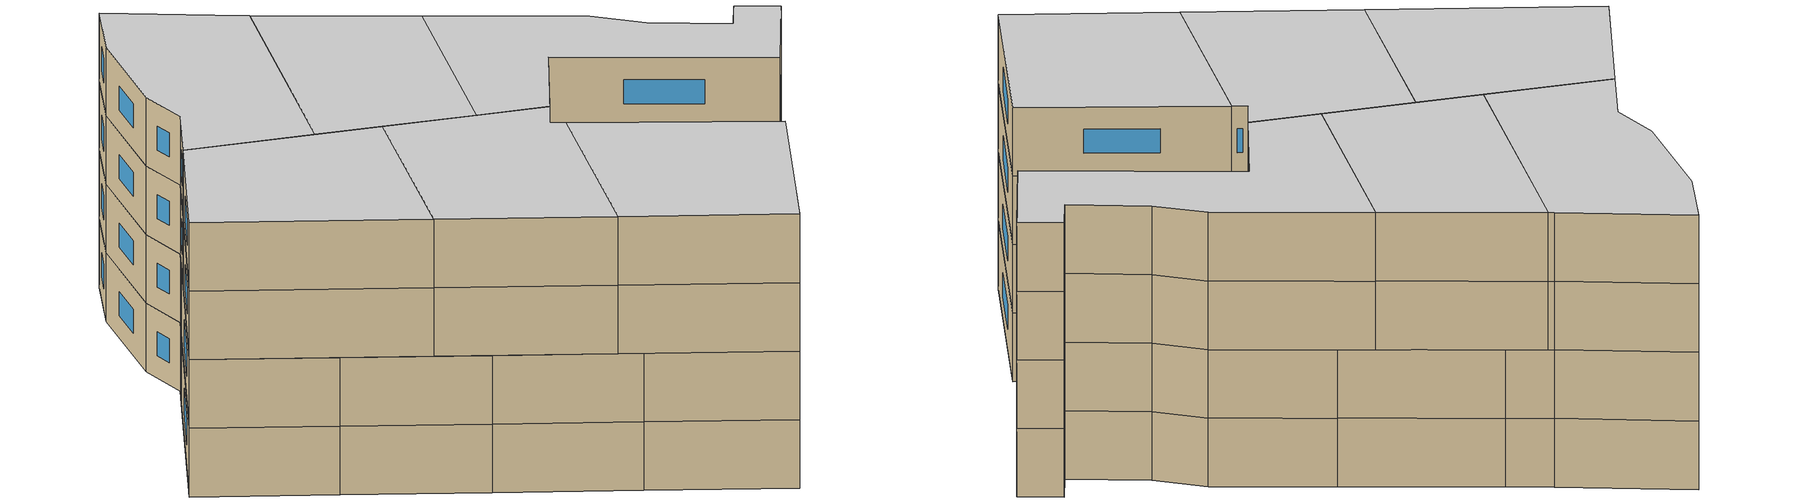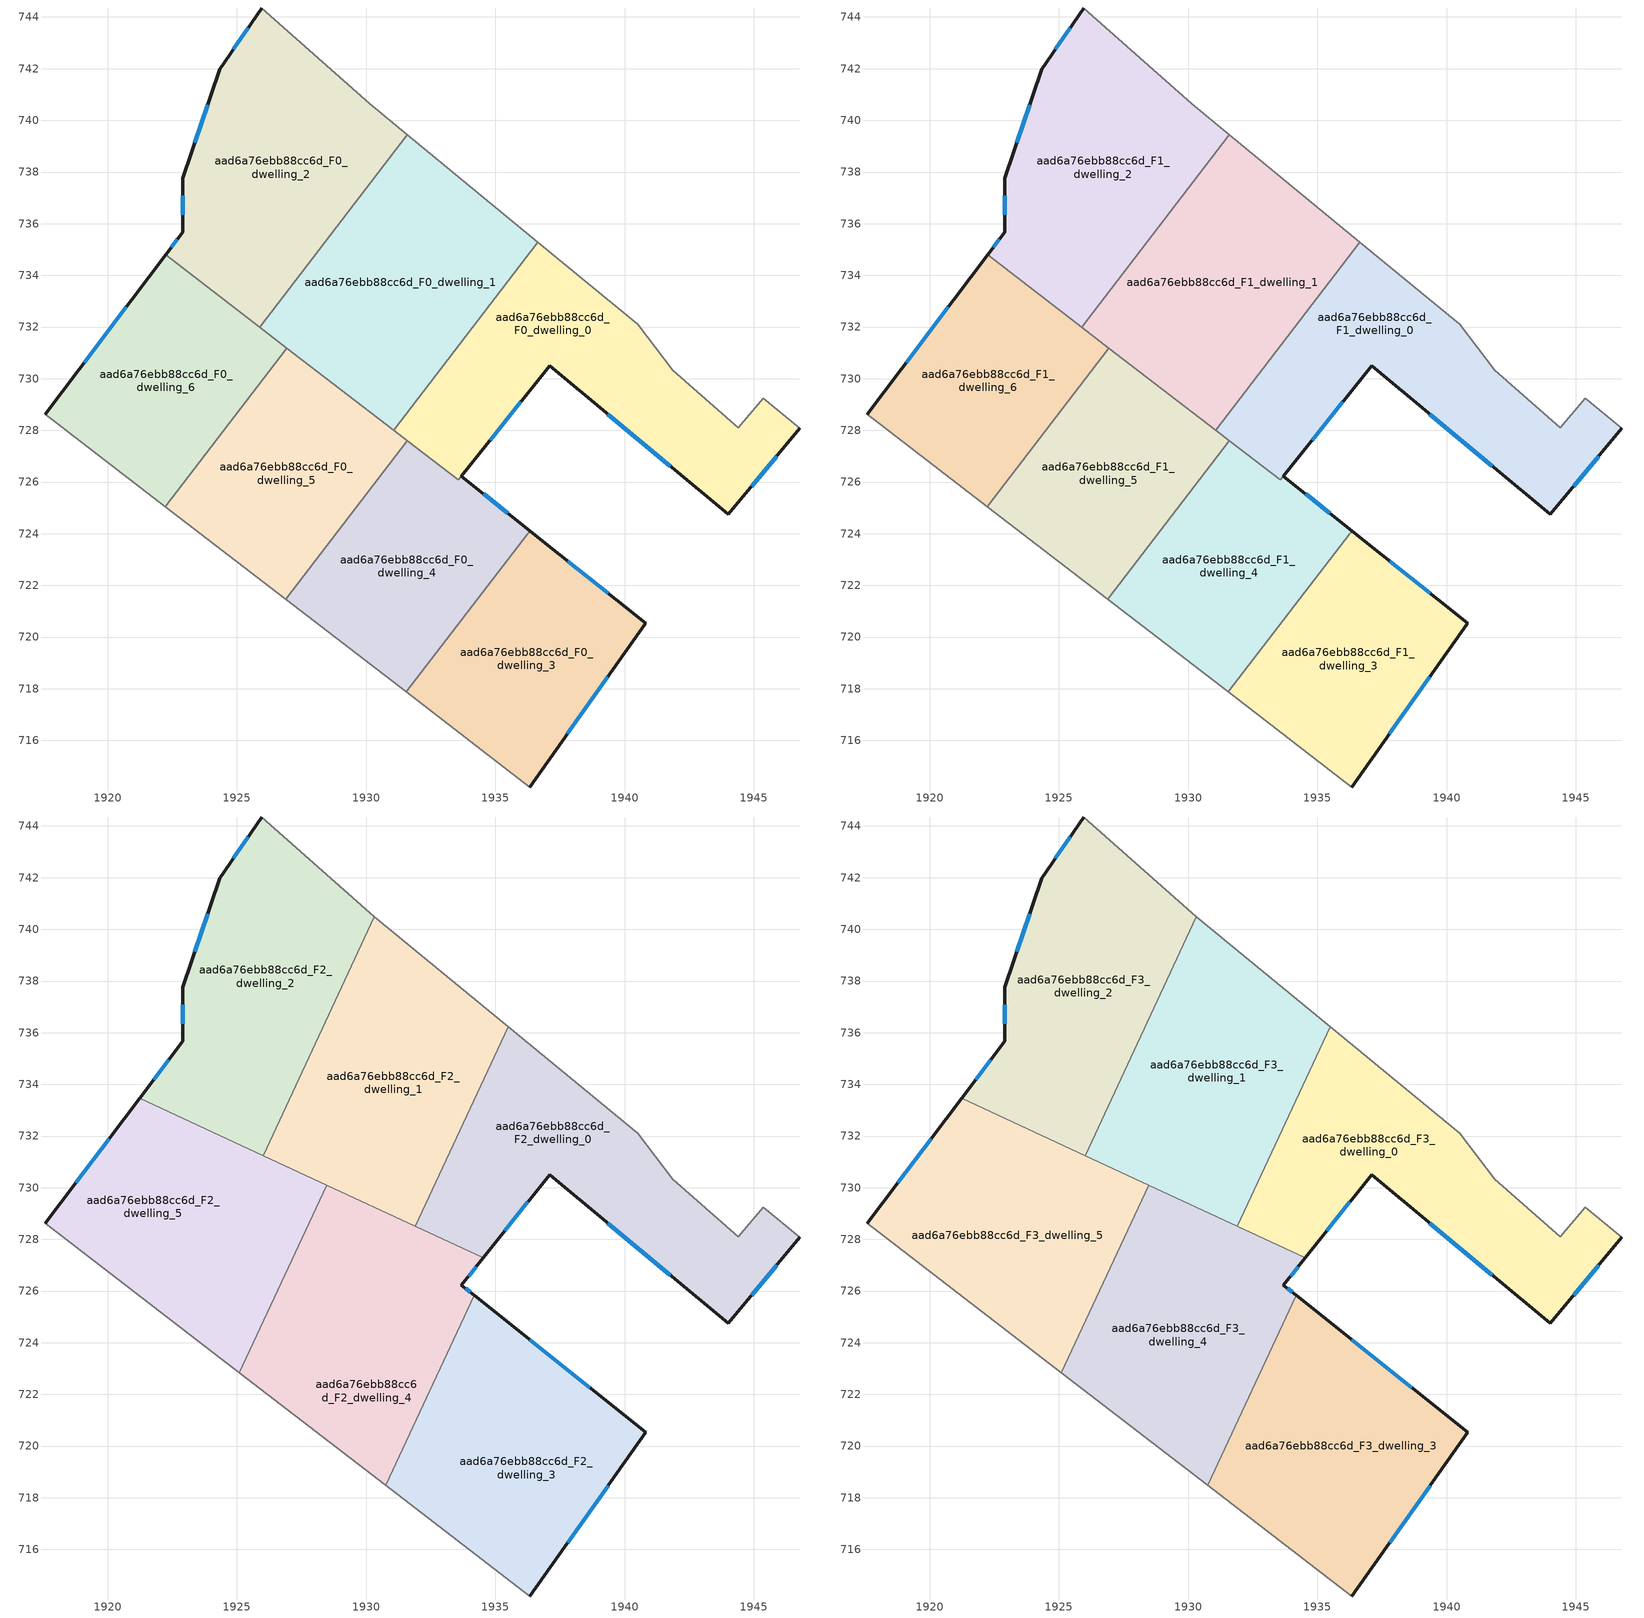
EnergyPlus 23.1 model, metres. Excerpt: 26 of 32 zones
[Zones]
aad6a76ebb88cc6d_F0_dwelling_0
 floor ground (EU_floor_Construction): 1945.36,729.25 1946.78,728.08 1944.02,724.75 1937.1,730.5 1933.69,726.23 1933.57,726.08 1931.06,728.01 1936.65,735.29 1940.51,732.11 1941.87,730.33 1944.41,728.1 z0
 wall outside (EU_wall_Construction): 1933.69,726.23 1937.1,730.5 1944.02,724.75 1946.78,728.08 z0:3
 wall to aad6a76ebb88cc6d_F0_dwelling_1 (EU_wall_Construction): 1936.65,735.29 1931.06,728.01 z0:3
 wall adiabatic (EU_wall_Construction): 1946.78,728.08 1945.36,729.25 1944.41,728.1 1941.87,730.33 1940.51,732.11 1936.65,735.29 z0:3
 wall to aad6a76ebb88cc6d_F0_dwelling_4 (EU_wall_Construction): 1931.6,727.6 1933.57,726.08 1933.69,726.23 z0:3
 wall to aad6a76ebb88cc6d_F0_dwelling_5 (EU_wall_Construction): 1931.06,728.01 1931.6,727.6 z0:3
 window (EU_Window_Construction): 1944.92,725.83 1945.88,727 / 1939.35,728.63 1941.77,726.62 / 1934.8,727.62 1935.99,729.11 z0.98:2.02
aad6a76ebb88cc6d_F0_dwelling_1
 floor ground (EU_floor_Construction): 1936.65,735.29 1931.06,728.01 1925.87,732 1931.6,739.45 z0
 wall to aad6a76ebb88cc6d_F0_dwelling_2 (EU_wall_Construction): 1931.6,739.45 1925.87,732 z0:3
 wall adiabatic (EU_wall_Construction): 1936.65,735.29 1931.6,739.45 z0:3
 wall to aad6a76ebb88cc6d_F0_dwelling_5 (EU_wall_Construction): 1926.93,731.19 1931.06,728.01 z0:3
 wall to aad6a76ebb88cc6d_F0_dwelling_6 (EU_wall_Construction): 1925.87,732 1926.93,731.19 z0:3
aad6a76ebb88cc6d_F0_dwelling_2
 floor ground (EU_floor_Construction): 1930.15,740.64 1931.6,739.45 1925.87,732 1922.24,734.79 1922.91,735.68 1922.91,737.76 1924.34,741.97 1925.96,744.35 z0
 wall outside (EU_wall_Construction): 1925.96,744.35 1924.34,741.97 1922.91,737.76 1922.91,735.68 1922.24,734.79 z0:3
 wall adiabatic (EU_wall_Construction): 1931.6,739.45 1930.15,740.64 1925.96,744.35 z0:3
 wall to aad6a76ebb88cc6d_F0_dwelling_6 (EU_wall_Construction): 1922.24,734.79 1925.87,732 z0:3
 window (EU_Window_Construction): 1923.87,740.6 1923.37,739.13 / 1925.43,743.57 1924.86,742.74 / 1922.69,735.39 1922.46,735.08 / 1922.91,737.08 1922.91,736.35 z0.98:2.02
aad6a76ebb88cc6d_F0_dwelling_3
 floor ground (EU_floor_Construction): 1940.82,720.53 1940.81,720.52 1936.34,714.2 1931.55,717.88 1936.26,724.01 1936.34,724.11 z0
 wall outside (EU_wall_Construction): 1936.34,714.2 1940.81,720.52 1940.82,720.53 1936.34,724.11 z0:3
 wall adiabatic (EU_wall_Construction): 1931.55,717.88 1936.34,714.2 z0:3
 wall to aad6a76ebb88cc6d_F0_dwelling_4 (EU_wall_Construction): 1936.34,724.11 1936.26,724.01 1931.55,717.88 z0:3
 window (EU_Window_Construction): 1939.36,721.69 1937.8,722.94 / 1937.79,716.25 1939.36,718.46 z0.98:2.02
aad6a76ebb88cc6d_F0_dwelling_4
 floor ground (EU_floor_Construction): 1933.69,726.23 1936.34,724.11 1936.27,724.01 1931.55,717.88 1926.88,721.46 1931.6,727.6 1933.57,726.08 z0
 wall outside (EU_wall_Construction): 1936.34,724.11 1933.69,726.23 z0:3
 wall adiabatic (EU_wall_Construction): 1926.88,721.46 1931.55,717.88 z0:3
 wall to aad6a76ebb88cc6d_F0_dwelling_5 (EU_wall_Construction): 1931.6,727.6 1926.88,721.46 z0:3
 window (EU_Window_Construction): 1935.48,724.8 1934.55,725.54 z0.98:2.02
aad6a76ebb88cc6d_F0_dwelling_5
 floor ground (EU_floor_Construction): 1931.6,727.6 1926.88,721.46 1922.22,725.05 1926.93,731.19 z0
 wall adiabatic (EU_wall_Construction): 1922.22,725.05 1926.88,721.46 z0:3
 wall to aad6a76ebb88cc6d_F0_dwelling_6 (EU_wall_Construction): 1926.93,731.19 1922.22,725.05 z0:3
aad6a76ebb88cc6d_F0_dwelling_6
 floor ground (EU_floor_Construction): 1926.93,731.19 1922.22,725.05 1917.58,728.62 1922.24,734.79 z0
 wall outside (EU_wall_Construction): 1922.24,734.79 1917.58,728.62 z0:3
 wall adiabatic (EU_wall_Construction): 1917.58,728.62 1922.22,725.05 z0:3
 window (EU_Window_Construction): 1920.72,732.78 1919.09,730.63 z0.98:2.02
aad6a76ebb88cc6d_F1_dwelling_0
 floor to aad6a76ebb88cc6d_F0_dwelling_0 (EU_floor_Construction): 1945.36,729.25 1946.78,728.08 1944.02,724.75 1937.1,730.5 1933.69,726.23 1933.57,726.08 1931.06,728.01 1936.65,735.29 1940.51,732.11 1941.87,730.33 1944.41,728.1 z3
 wall outside (EU_wall_Construction): 1933.69,726.23 1937.1,730.5 1944.02,724.75 1946.78,728.08 z3:6
 wall to aad6a76ebb88cc6d_F1_dwelling_1 (EU_wall_Construction): 1936.65,735.29 1931.06,728.01 z3:6
 wall adiabatic (EU_wall_Construction): 1946.78,728.08 1945.36,729.25 1944.41,728.1 1941.87,730.33 1940.51,732.11 1936.65,735.29 z3:6
 wall to aad6a76ebb88cc6d_F1_dwelling_4 (EU_wall_Construction): 1931.6,727.6 1933.57,726.08 1933.69,726.23 z3:6
 wall to aad6a76ebb88cc6d_F1_dwelling_5 (EU_wall_Construction): 1931.06,728.01 1931.6,727.6 z3:6
 window (EU_Window_Construction): 1944.92,725.83 1945.88,727 / 1939.35,728.63 1941.77,726.62 / 1934.8,727.62 1935.99,729.11 z3.98:5.02
aad6a76ebb88cc6d_F1_dwelling_1
 floor to aad6a76ebb88cc6d_F0_dwelling_1 (EU_floor_Construction): 1936.65,735.29 1931.06,728.01 1925.87,732 1931.6,739.45 z3
 wall to aad6a76ebb88cc6d_F1_dwelling_2 (EU_wall_Construction): 1931.6,739.45 1925.87,732 z3:6
 wall adiabatic (EU_wall_Construction): 1936.65,735.29 1931.6,739.45 z3:6
 wall to aad6a76ebb88cc6d_F1_dwelling_5 (EU_wall_Construction): 1926.93,731.19 1931.06,728.01 z3:6
 wall to aad6a76ebb88cc6d_F1_dwelling_6 (EU_wall_Construction): 1925.87,732 1926.93,731.19 z3:6
aad6a76ebb88cc6d_F1_dwelling_2
 floor to aad6a76ebb88cc6d_F0_dwelling_2 (EU_floor_Construction): 1930.15,740.64 1931.6,739.45 1925.87,732 1922.24,734.79 1922.91,735.68 1922.91,737.76 1924.34,741.97 1925.96,744.35 z3
 wall outside (EU_wall_Construction): 1925.96,744.35 1924.34,741.97 1922.91,737.76 1922.91,735.68 1922.24,734.79 z3:6
 wall adiabatic (EU_wall_Construction): 1931.6,739.45 1930.15,740.64 1925.96,744.35 z3:6
 wall to aad6a76ebb88cc6d_F1_dwelling_6 (EU_wall_Construction): 1922.24,734.79 1925.87,732 z3:6
 window (EU_Window_Construction): 1923.87,740.6 1923.37,739.13 / 1925.43,743.57 1924.86,742.74 / 1922.69,735.39 1922.46,735.08 / 1922.91,737.08 1922.91,736.35 z3.98:5.02
aad6a76ebb88cc6d_F1_dwelling_3
 floor to aad6a76ebb88cc6d_F0_dwelling_3 (EU_floor_Construction): 1940.82,720.53 1940.81,720.52 1936.34,714.2 1931.55,717.88 1936.34,724.11 z3
 wall outside (EU_wall_Construction): 1936.34,714.2 1940.81,720.52 1940.82,720.53 1936.34,724.11 z3:6
 wall adiabatic (EU_wall_Construction): 1931.55,717.88 1936.34,714.2 z3:6
 wall to aad6a76ebb88cc6d_F1_dwelling_4 (EU_wall_Construction): 1936.34,724.11 1936.26,724.01 1931.55,717.88 z3:6
 window (EU_Window_Construction): 1939.36,721.69 1937.8,722.94 / 1937.79,716.25 1939.36,718.46 z3.98:5.02
aad6a76ebb88cc6d_F1_dwelling_4
 floor to aad6a76ebb88cc6d_F0_dwelling_4 (EU_floor_Construction): 1933.69,726.23 1936.34,724.11 1936.27,724.01 1931.55,717.88 1926.88,721.46 1931.6,727.6 1933.57,726.08 z3
 wall outside (EU_wall_Construction): 1936.34,724.11 1933.69,726.23 z3:6
 wall adiabatic (EU_wall_Construction): 1926.88,721.46 1931.55,717.88 z3:6
 wall to aad6a76ebb88cc6d_F1_dwelling_5 (EU_wall_Construction): 1931.6,727.6 1926.88,721.46 z3:6
 window (EU_Window_Construction): 1935.48,724.8 1934.55,725.54 z3.98:5.02
aad6a76ebb88cc6d_F1_dwelling_5
 floor to aad6a76ebb88cc6d_F0_dwelling_5 (EU_floor_Construction): 1931.6,727.6 1926.88,721.46 1922.22,725.05 1926.93,731.19 z3
 wall adiabatic (EU_wall_Construction): 1922.22,725.05 1926.88,721.46 z3:6
 wall to aad6a76ebb88cc6d_F1_dwelling_6 (EU_wall_Construction): 1926.93,731.19 1922.22,725.05 z3:6
aad6a76ebb88cc6d_F1_dwelling_6
 floor to aad6a76ebb88cc6d_F0_dwelling_6 (EU_floor_Construction): 1926.93,731.19 1922.22,725.05 1917.58,728.62 1922.24,734.79 z3
 wall outside (EU_wall_Construction): 1922.24,734.79 1917.58,728.62 z3:6
 wall adiabatic (EU_wall_Construction): 1917.58,728.62 1922.22,725.05 z3:6
 window (EU_Window_Construction): 1920.72,732.78 1919.09,730.63 z3.98:5.02
aad6a76ebb88cc6d_F2_dwelling_0
 floor to aad6a76ebb88cc6d_F1_dwelling_0 (EU_floor_Construction): 1945.36,729.25 1946.78,728.08 1944.02,724.75 1937.1,730.5 1934.53,727.28 1931.9,728.51 1932.6,730.02 1936.65,735.29 1940.51,732.11 1941.87,730.33 1944.41,728.1 z6
 floor to aad6a76ebb88cc6d_F1_dwelling_1 (EU_floor_Construction): 1936.65,735.29 1932.6,730.02 1935.49,736.24 z6
 wall outside (EU_wall_Construction): 1934.53,727.28 1937.1,730.5 1944.02,724.75 1946.78,728.08 z6:9
 wall to aad6a76ebb88cc6d_F2_dwelling_1 (EU_wall_Construction): 1935.49,736.24 1931.9,728.51 z6:9
 wall adiabatic (EU_wall_Construction): 1946.78,728.08 1945.36,729.25 1944.41,728.1 1941.87,730.33 1940.51,732.11 1935.49,736.24 z6:9
 wall to aad6a76ebb88cc6d_F2_dwelling_4 (EU_wall_Construction): 1931.9,728.51 1934.53,727.28 z6:9
 window (EU_Window_Construction): 1944.92,725.83 1945.88,727 / 1939.35,728.63 1941.77,726.62 / 1935.37,728.33 1936.26,729.45 z6.98:8.02
aad6a76ebb88cc6d_F2_dwelling_1
 floor to aad6a76ebb88cc6d_F1_dwelling_1 (EU_floor_Construction): 1935.49,736.24 1932.6,730.02 1931.56,728.67 1928.14,730.26 1926.24,731.72 1927.13,733.64 1931.6,739.45 z6
 floor to aad6a76ebb88cc6d_F1_dwelling_2 (EU_floor_Construction): 1931.6,739.45 1927.13,733.64 1930.32,740.49 z6
 floor to aad6a76ebb88cc6d_F1_dwelling_0 (EU_floor_Construction): 1932.6,730.02 1931.9,728.51 1931.56,728.67 z6
 floor to aad6a76ebb88cc6d_F1_dwelling_5 (EU_floor_Construction): 1928.14,730.26 1926.72,730.92 1926.93,731.19 z6
 floor to aad6a76ebb88cc6d_F1_dwelling_6 (EU_floor_Construction): 1926.93,731.19 1926.72,730.92 1926.02,731.24 1926.24,731.72 z6
 wall to aad6a76ebb88cc6d_F2_dwelling_2 (EU_wall_Construction): 1930.32,740.5 1926.02,731.24 z6:9
 wall adiabatic (EU_wall_Construction): 1935.49,736.24 1930.32,740.5 z6:9
 wall to aad6a76ebb88cc6d_F2_dwelling_5 (EU_wall_Construction): 1926.02,731.24 1928.47,730.1 z6:9
 wall to aad6a76ebb88cc6d_F2_dwelling_4 (EU_wall_Construction): 1928.47,730.1 1931.9,728.51 z6:9
aad6a76ebb88cc6d_F2_dwelling_2
 floor to aad6a76ebb88cc6d_F1_dwelling_2 (EU_floor_Construction): 1930.15,740.64 1930.32,740.49 1927.13,733.64 1925.87,732 1922.24,734.79 1922.91,735.68 1922.91,737.76 1924.34,741.97 1925.96,744.35 z6
 floor to aad6a76ebb88cc6d_F1_dwelling_1 (EU_floor_Construction): 1927.13,733.64 1926.24,731.72 1925.87,732 z6
 floor to aad6a76ebb88cc6d_F1_dwelling_6 (EU_floor_Construction): 1926.24,731.72 1926.02,731.24 1921.24,733.47 1922.24,734.79 z6
 wall outside (EU_wall_Construction): 1925.96,744.35 1924.34,741.97 1922.91,737.76 1922.91,735.68 1921.24,733.47 z6:9
 wall adiabatic (EU_wall_Construction): 1930.32,740.5 1930.15,740.64 1925.96,744.35 z6:9
 wall to aad6a76ebb88cc6d_F2_dwelling_5 (EU_wall_Construction): 1921.24,733.47 1926.02,731.24 z6:9
 window (EU_Window_Construction): 1923.87,740.6 1923.37,739.13 / 1925.43,743.57 1924.86,742.74 / 1922.36,734.96 1921.78,734.19 / 1922.91,737.08 1922.91,736.35 z6.98:8.02
aad6a76ebb88cc6d_F2_dwelling_3
 floor outside (EU_floor_Construction): 1936.34,724.11 1931.55,717.88 1936.27,724.01 z6
 floor to aad6a76ebb88cc6d_F1_dwelling_3 (EU_floor_Construction): 1940.82,720.53 1936.34,714.2 1931.55,717.88 1936.34,724.11 z6
 floor to aad6a76ebb88cc6d_F1_dwelling_4 (EU_floor_Construction): 1936.34,724.11 1936.27,724.01 1931.55,717.88 1930.76,718.48 1934.18,725.83 z6
 wall outside (EU_wall_Construction): 1936.34,714.2 1940.82,720.53 1934.18,725.83 z6:9
 wall to aad6a76ebb88cc6d_F2_dwelling_4 (EU_wall_Construction): 1934.18,725.83 1930.76,718.48 z6:9
 wall adiabatic (EU_wall_Construction): 1930.76,718.48 1936.34,714.2 z6:9
 window (EU_Window_Construction): 1938.66,722.25 1936.34,724.11 / 1937.79,716.26 1939.36,718.47 z6.98:8.02
aad6a76ebb88cc6d_F2_dwelling_4
 floor to aad6a76ebb88cc6d_F1_dwelling_4 (EU_floor_Construction): 1933.69,726.23 1934.18,725.83 1930.76,718.48 1926.88,721.46 1931.6,727.6 1933.57,726.08 z6
 floor to aad6a76ebb88cc6d_F1_dwelling_0 (EU_floor_Construction): 1934.53,727.28 1933.69,726.23 1933.57,726.08 1931.06,728.01 1931.56,728.67 z6
 floor to aad6a76ebb88cc6d_F1_dwelling_1 (EU_floor_Construction): 1931.56,728.67 1931.06,728.01 1928.43,730.03 1928.47,730.1 z6
 floor to aad6a76ebb88cc6d_F1_dwelling_5 (EU_floor_Construction): 1931.6,727.6 1926.88,721.47 1925.09,722.84 1928.43,730.03 z6
 wall outside (EU_wall_Construction): 1934.18,725.83 1933.69,726.23 1934.53,727.28 z6:9
 wall to aad6a76ebb88cc6d_F2_dwelling_5 (EU_wall_Construction): 1928.47,730.11 1925.09,722.84 z6:9
 wall adiabatic (EU_wall_Construction): 1925.09,722.84 1930.76,718.48 z6:9
 window (EU_Window_Construction): 1933.96,726.57 1934.26,726.94 / 1934.02,725.96 1933.85,726.1 z6.98:8.02
aad6a76ebb88cc6d_F2_dwelling_5
 floor to aad6a76ebb88cc6d_F1_dwelling_5 (EU_floor_Construction): 1928.14,730.26 1928.43,730.03 1925.09,722.84 1922.22,725.05 1926.72,730.92 z6
 floor to aad6a76ebb88cc6d_F1_dwelling_6 (EU_floor_Construction): 1926.72,730.92 1922.22,725.05 1917.58,728.62 1921.24,733.47 z6
 floor to aad6a76ebb88cc6d_F1_dwelling_1 (EU_floor_Construction): 1928.47,730.1 1928.43,730.03 1928.14,730.26 z6
 wall outside (EU_wall_Construction): 1921.24,733.47 1917.58,728.62 z6:9
 wall adiabatic (EU_wall_Construction): 1917.58,728.62 1925.09,722.84 z6:9
 window (EU_Window_Construction): 1920.05,731.89 1918.77,730.2 z6.98:8.02
aad6a76ebb88cc6d_F3_dwelling_0
 floor to aad6a76ebb88cc6d_F2_dwelling_0 (EU_floor_Construction): 1945.36,729.25 1946.78,728.08 1944.02,724.75 1937.1,730.5 1934.53,727.28 1931.9,728.51 1935.49,736.24 1940.51,732.11 1941.87,730.33 1944.41,728.1 z9
 wall outside (EU_wall_Construction): 1934.53,727.28 1937.1,730.5 1944.02,724.75 1946.78,728.08 z9:12
 wall to aad6a76ebb88cc6d_F3_dwelling_1 (EU_wall_Construction): 1935.49,736.24 1931.9,728.51 z9:12
 wall adiabatic (EU_wall_Construction): 1946.78,728.08 1945.36,729.25 1944.41,728.1 1941.87,730.33 1940.51,732.11 1935.49,736.24 z9:12
 wall to aad6a76ebb88cc6d_F3_dwelling_4 (EU_wall_Construction): 1931.9,728.51 1934.53,727.28 z9:12
 window (EU_Window_Construction): 1944.92,725.83 1945.88,727 / 1939.35,728.63 1941.77,726.62 / 1935.37,728.33 1936.26,729.45 z9.98:11.02
 ceiling to aad6a76ebb88cc6d_F4_dwelling_0 (EU_floor_Construction): 1944.02,724.75 1946.78,728.08 1945.36,729.25 1944.41,728.1 1941.87,730.33 1940.51,732.11 1935.49,736.24 1931.9,728.51 1934.53,727.28 1937.1,730.5 z12
aad6a76ebb88cc6d_F3_dwelling_1
 floor to aad6a76ebb88cc6d_F2_dwelling_1 (EU_floor_Construction): 1935.49,736.24 1931.9,728.51 1926.02,731.24 1930.32,740.5 z9
 wall to aad6a76ebb88cc6d_F3_dwelling_2 (EU_wall_Construction): 1930.32,740.5 1926.02,731.24 z9:12
 wall adiabatic (EU_wall_Construction): 1935.49,736.24 1930.32,740.5 z9:12
 wall to aad6a76ebb88cc6d_F3_dwelling_5 (EU_wall_Construction): 1926.02,731.24 1928.47,730.1 z9:12
 wall to aad6a76ebb88cc6d_F3_dwelling_4 (EU_wall_Construction): 1928.47,730.1 1931.9,728.51 z9:12
 ceiling to aad6a76ebb88cc6d_F4_dwelling_1 (EU_floor_Construction): 1931.9,728.51 1935.49,736.24 1930.32,740.5 1926.02,731.24 z12
aad6a76ebb88cc6d_F3_dwelling_2
 floor to aad6a76ebb88cc6d_F2_dwelling_2 (EU_floor_Construction): 1930.15,740.64 1930.32,740.5 1926.02,731.24 1921.24,733.47 1922.91,735.68 1922.91,737.76 1924.34,741.97 1925.96,744.35 z9
 wall outside (EU_wall_Construction): 1925.96,744.35 1924.34,741.97 1922.91,737.76 1922.91,735.68 1921.24,733.47 z9:12
 wall adiabatic (EU_wall_Construction): 1930.32,740.5 1930.15,740.64 1925.96,744.35 z9:12
 wall to aad6a76ebb88cc6d_F3_dwelling_5 (EU_wall_Construction): 1921.24,733.47 1926.02,731.24 z9:12
 window (EU_Window_Construction): 1923.87,740.6 1923.37,739.13 / 1925.43,743.57 1924.86,742.74 / 1922.36,734.96 1921.78,734.19 / 1922.91,737.08 1922.91,736.35 z9.98:11.02
 ceiling to aad6a76ebb88cc6d_F4_dwelling_2 (EU_floor_Construction): 1926.02,731.24 1930.32,740.5 1930.15,740.64 1925.96,744.35 1924.34,741.97 1922.91,737.76 1922.91,735.68 1921.24,733.47 z12
aad6a76ebb88cc6d_F3_dwelling_3
 floor to aad6a76ebb88cc6d_F2_dwelling_3 (EU_floor_Construction): 1940.82,720.53 1936.34,714.2 1930.76,718.48 1934.18,725.83 z9
 wall outside (EU_wall_Construction): 1936.34,714.2 1940.82,720.53 1934.18,725.83 z9:12
 wall to aad6a76ebb88cc6d_F3_dwelling_4 (EU_wall_Construction): 1934.18,725.83 1930.76,718.48 z9:12
 wall adiabatic (EU_wall_Construction): 1930.76,718.48 1936.34,714.2 z9:12
 window (EU_Window_Construction): 1938.66,722.25 1936.34,724.11 / 1937.79,716.26 1939.36,718.47 z9.98:11.02
 ceiling to aad6a76ebb88cc6d_F4_dwelling_3 (EU_floor_Construction): 1936.34,714.2 1940.82,720.53 1934.18,725.83 1930.76,718.48 z12
aad6a76ebb88cc6d_F3_dwelling_4
 floor to aad6a76ebb88cc6d_F2_dwelling_4 (EU_floor_Construction): 1934.53,727.28 1933.69,726.23 1934.18,725.83 1930.76,718.48 1925.09,722.84 1928.47,730.11 z9
 wall outside (EU_wall_Construction): 1934.18,725.83 1933.69,726.23 1934.53,727.28 z9:12
 wall to aad6a76ebb88cc6d_F3_dwelling_5 (EU_wall_Construction): 1928.47,730.11 1925.09,722.84 z9:12
 wall adiabatic (EU_wall_Construction): 1925.09,722.84 1930.76,718.48 z9:12
 window (EU_Window_Construction): 1933.96,726.57 1934.26,726.94 / 1934.02,725.96 1933.85,726.1 z9.98:11.02
 ceiling to aad6a76ebb88cc6d_F4_dwelling_4 (EU_floor_Construction): 1930.76,718.48 1934.18,725.83 1933.69,726.23 1934.53,727.28 1928.47,730.11 1925.09,722.84 z12
aad6a76ebb88cc6d_F3_dwelling_5
 floor to aad6a76ebb88cc6d_F2_dwelling_5 (EU_floor_Construction): 1928.47,730.11 1925.09,722.84 1917.58,728.62 1921.24,733.47 z9
 wall outside (EU_wall_Construction): 1921.24,733.47 1917.58,728.62 z9:12
 wall adiabatic (EU_wall_Construction): 1917.58,728.62 1925.09,722.84 z9:12
 window (EU_Window_Construction): 1920.05,731.89 1918.77,730.2 z9.98:11.02
 ceiling to aad6a76ebb88cc6d_F4_dwelling_5 (EU_floor_Construction): 1925.09,722.84 1928.47,730.11 1921.24,733.47 1917.58,728.62 z12
[Building]
EU S2 Campaign: North Axis=0; Terrain=City; Solar Distribution=FullExterior
[Site:Location]
Bologna: Latitude=44.5; Longitude=11.25; Time Zone=1; Elevation=37
[SizingPeriod:WeatherFileDays]
AnnualSizingPeriod: Begin Month=1; Begin Day of Month=1; End Month=12; End Day of Month=31; Day of Week for Start Day=Monday; Use Weather File Daylight Saving Period=No; Use Weather File Rain and Snow Indicators=No
[MATERIAL]
EU_InternalMass_Material: Roughness=MediumRough; Thickness=0.1; Conductivity=1; Density=1800; Specific Heat=900; Thermal Absorptance=0.9; Solar Absorptance=0.7; Visible Absorptance=0.7
[MATERIAL:NOMASS] Roughness=MediumRough; Thermal Absorptance=0.9; Solar Absorptance=0.7; Visible Absorptance=0.7
Name | Thermal Resistance
EU_wall_NoMass | 0.905828
EU_floor_NoMass | 0.67114
[WINDOWMATERIAL:SIMPLEGLAZINGSYSTEM]
EU_Window_SimpleGlazing: UFactor=4.52486; Solar Heat Gain Coefficient=0.85; Visible Transmittance=0.85
[CONSTRUCTION]
EU_wall_Construction: EU_wall_NoMass
EU_floor_Construction: EU_floor_NoMass
EU_Window_Construction: EU_Window_SimpleGlazing
EU_InternalMass_Construction: EU_InternalMass_Material
[ZONE] Type=1; Multiplier=1; Ceiling Height=autocalculate; Floor Area=autocalculate; Part of Total Floor Area=Yes
Name | Volume
aad6a76ebb88cc6d_F0_dwelling_0; aad6a76ebb88cc6d_F1_dwelling_0 | 179.44
aad6a76ebb88cc6d_F2_dwelling_0; aad6a76ebb88cc6d_F3_dwelling_0 | 182.143
aad6a76ebb88cc6d_F0_dwelling_1; aad6a76ebb88cc6d_F1_dwelling_1 | 182.135
aad6a76ebb88cc6d_F2_dwelling_1; aad6a76ebb88cc6d_F3_dwelling_1 | 182.164
aad6a76ebb88cc6d_F0_dwelling_2; aad6a76ebb88cc6d_F1_dwelling_2 | 182.147
aad6a76ebb88cc6d_F2_dwelling_2; aad6a76ebb88cc6d_F3_dwelling_2 | 182.155
aad6a76ebb88cc6d_F0_dwelling_3 | 137.749
aad6a76ebb88cc6d_F1_dwelling_3 | 137.706
aad6a76ebb88cc6d_F2_dwelling_3; aad6a76ebb88cc6d_F3_dwelling_3 | 182.131
aad6a76ebb88cc6d_F0_dwelling_4; aad6a76ebb88cc6d_F1_dwelling_4 | 138.184
aad6a76ebb88cc6d_F2_dwelling_4; aad6a76ebb88cc6d_F3_dwelling_4 | 182.153
aad6a76ebb88cc6d_F0_dwelling_5; aad6a76ebb88cc6d_F1_dwelling_5 | 136.602
aad6a76ebb88cc6d_F2_dwelling_5; aad6a76ebb88cc6d_F3_dwelling_5 | 182.132
aad6a76ebb88cc6d_F0_dwelling_6; aad6a76ebb88cc6d_F1_dwelling_6 | 136.619
[INTERNALMASS] Construction=EU_InternalMass_Construction
Name | Zone or ZoneList | Surface Area
aad6a76ebb88cc6d_F0_dwelling_0_EU_InternalMass | aad6a76ebb88cc6d_F0_dwelling_0 | 59.8132
aad6a76ebb88cc6d_F0_dwelling_1_EU_InternalMass | aad6a76ebb88cc6d_F0_dwelling_1 | 60.7114
aad6a76ebb88cc6d_F0_dwelling_2_EU_InternalMass | aad6a76ebb88cc6d_F0_dwelling_2 | 60.716
aad6a76ebb88cc6d_F0_dwelling_3_EU_InternalMass | aad6a76ebb88cc6d_F0_dwelling_3 | 45.9171
aad6a76ebb88cc6d_F0_dwelling_4_EU_InternalMass | aad6a76ebb88cc6d_F0_dwelling_4 | 46.0613
aad6a76ebb88cc6d_F0_dwelling_5_EU_InternalMass | aad6a76ebb88cc6d_F0_dwelling_5 | 45.5339
aad6a76ebb88cc6d_F0_dwelling_6_EU_InternalMass | aad6a76ebb88cc6d_F0_dwelling_6 | 45.54
aad6a76ebb88cc6d_F1_dwelling_0_EU_InternalMass | aad6a76ebb88cc6d_F1_dwelling_0 | 59.8132
aad6a76ebb88cc6d_F1_dwelling_1_EU_InternalMass | aad6a76ebb88cc6d_F1_dwelling_1 | 60.7114
aad6a76ebb88cc6d_F1_dwelling_2_EU_InternalMass | aad6a76ebb88cc6d_F1_dwelling_2 | 60.716
aad6a76ebb88cc6d_F1_dwelling_3_EU_InternalMass | aad6a76ebb88cc6d_F1_dwelling_3 | 45.9171
aad6a76ebb88cc6d_F1_dwelling_4_EU_InternalMass | aad6a76ebb88cc6d_F1_dwelling_4 | 46.0613
aad6a76ebb88cc6d_F1_dwelling_5_EU_InternalMass | aad6a76ebb88cc6d_F1_dwelling_5 | 45.5339
aad6a76ebb88cc6d_F1_dwelling_6_EU_InternalMass | aad6a76ebb88cc6d_F1_dwelling_6 | 45.54
aad6a76ebb88cc6d_F2_dwelling_0_EU_InternalMass | aad6a76ebb88cc6d_F2_dwelling_0 | 60.7139
aad6a76ebb88cc6d_F2_dwelling_1_EU_InternalMass | aad6a76ebb88cc6d_F2_dwelling_1 | 60.7214
aad6a76ebb88cc6d_F2_dwelling_2_EU_InternalMass | aad6a76ebb88cc6d_F2_dwelling_2 | 60.7185
aad6a76ebb88cc6d_F2_dwelling_3_EU_InternalMass | aad6a76ebb88cc6d_F2_dwelling_3 | 60.7103
aad6a76ebb88cc6d_F2_dwelling_4_EU_InternalMass | aad6a76ebb88cc6d_F2_dwelling_4 | 60.7177
aad6a76ebb88cc6d_F2_dwelling_5_EU_InternalMass | aad6a76ebb88cc6d_F2_dwelling_5 | 60.7109
aad6a76ebb88cc6d_F3_dwelling_0_EU_InternalMass | aad6a76ebb88cc6d_F3_dwelling_0 | 60.7139
aad6a76ebb88cc6d_F3_dwelling_1_EU_InternalMass | aad6a76ebb88cc6d_F3_dwelling_1 | 60.7214
aad6a76ebb88cc6d_F3_dwelling_2_EU_InternalMass | aad6a76ebb88cc6d_F3_dwelling_2 | 60.7185
aad6a76ebb88cc6d_F3_dwelling_3_EU_InternalMass | aad6a76ebb88cc6d_F3_dwelling_3 | 60.7103
aad6a76ebb88cc6d_F3_dwelling_4_EU_InternalMass | aad6a76ebb88cc6d_F3_dwelling_4 | 60.7177
aad6a76ebb88cc6d_F3_dwelling_5_EU_InternalMass | aad6a76ebb88cc6d_F3_dwelling_5 | 60.7109
[OTHEREQUIPMENT] Fuel Type=Electricity; Design Level Calculation Method=Watts/Area; Power per Zone Floor Area=1; Fraction Latent=0; Fraction Radiant=0; Fraction Lost=0; Carbon Dioxide Generation Rate=0; EndUse Subcategory=EU_Step8_InternalGains
Name | Zone or ZoneList or Space or SpaceList | Schedule
EU_Step8_InternalGain_aad6a76ebb88cc6d_F0_dwelling_0_f000 | aad6a76ebb88cc6d_F0_dwelling_0 | EU_Step8_GainSchedule_aad6a76ebb88cc6d_F0_dwelling_0_f000
EU_Step8_InternalGain_aad6a76ebb88cc6d_F0_dwelling_1_f000 | aad6a76ebb88cc6d_F0_dwelling_1 | EU_Step8_GainSchedule_aad6a76ebb88cc6d_F0_dwelling_1_f000
EU_Step8_InternalGain_aad6a76ebb88cc6d_F0_dwelling_2_f000 | aad6a76ebb88cc6d_F0_dwelling_2 | EU_Step8_GainSchedule_aad6a76ebb88cc6d_F0_dwelling_2_f000
EU_Step8_InternalGain_aad6a76ebb88cc6d_F0_dwelling_3_f000 | aad6a76ebb88cc6d_F0_dwelling_3 | EU_Step8_GainSchedule_aad6a76ebb88cc6d_F0_dwelling_3_f000
EU_Step8_InternalGain_aad6a76ebb88cc6d_F0_dwelling_4_f000 | aad6a76ebb88cc6d_F0_dwelling_4 | EU_Step8_GainSchedule_aad6a76ebb88cc6d_F0_dwelling_4_f000
EU_Step8_InternalGain_aad6a76ebb88cc6d_F0_dwelling_5_f000 | aad6a76ebb88cc6d_F0_dwelling_5 | EU_Step8_GainSchedule_aad6a76ebb88cc6d_F0_dwelling_5_f000
EU_Step8_InternalGain_aad6a76ebb88cc6d_F0_dwelling_6_f000 | aad6a76ebb88cc6d_F0_dwelling_6 | EU_Step8_GainSchedule_aad6a76ebb88cc6d_F0_dwelling_6_f000
EU_Step8_InternalGain_aad6a76ebb88cc6d_F1_dwelling_0_f000 | aad6a76ebb88cc6d_F1_dwelling_0 | EU_Step8_GainSchedule_aad6a76ebb88cc6d_F1_dwelling_0_f000
EU_Step8_InternalGain_aad6a76ebb88cc6d_F1_dwelling_1_f000 | aad6a76ebb88cc6d_F1_dwelling_1 | EU_Step8_GainSchedule_aad6a76ebb88cc6d_F1_dwelling_1_f000
EU_Step8_InternalGain_aad6a76ebb88cc6d_F1_dwelling_2_f000 | aad6a76ebb88cc6d_F1_dwelling_2 | EU_Step8_GainSchedule_aad6a76ebb88cc6d_F1_dwelling_2_f000
EU_Step8_InternalGain_aad6a76ebb88cc6d_F1_dwelling_3_f000 | aad6a76ebb88cc6d_F1_dwelling_3 | EU_Step8_GainSchedule_aad6a76ebb88cc6d_F1_dwelling_3_f000
EU_Step8_InternalGain_aad6a76ebb88cc6d_F1_dwelling_4_f000 | aad6a76ebb88cc6d_F1_dwelling_4 | EU_Step8_GainSchedule_aad6a76ebb88cc6d_F1_dwelling_4_f000
EU_Step8_InternalGain_aad6a76ebb88cc6d_F1_dwelling_5_f000 | aad6a76ebb88cc6d_F1_dwelling_5 | EU_Step8_GainSchedule_aad6a76ebb88cc6d_F1_dwelling_5_f000
EU_Step8_InternalGain_aad6a76ebb88cc6d_F1_dwelling_6_f000 | aad6a76ebb88cc6d_F1_dwelling_6 | EU_Step8_GainSchedule_aad6a76ebb88cc6d_F1_dwelling_6_f000
EU_Step8_InternalGain_aad6a76ebb88cc6d_F2_dwelling_0_f000 | aad6a76ebb88cc6d_F2_dwelling_0 | EU_Step8_GainSchedule_aad6a76ebb88cc6d_F2_dwelling_0_f000
EU_Step8_InternalGain_aad6a76ebb88cc6d_F2_dwelling_1_f000 | aad6a76ebb88cc6d_F2_dwelling_1 | EU_Step8_GainSchedule_aad6a76ebb88cc6d_F2_dwelling_1_f000
EU_Step8_InternalGain_aad6a76ebb88cc6d_F2_dwelling_2_f000 | aad6a76ebb88cc6d_F2_dwelling_2 | EU_Step8_GainSchedule_aad6a76ebb88cc6d_F2_dwelling_2_f000
EU_Step8_InternalGain_aad6a76ebb88cc6d_F2_dwelling_3_f000 | aad6a76ebb88cc6d_F2_dwelling_3 | EU_Step8_GainSchedule_aad6a76ebb88cc6d_F2_dwelling_3_f000
EU_Step8_InternalGain_aad6a76ebb88cc6d_F2_dwelling_4_f000 | aad6a76ebb88cc6d_F2_dwelling_4 | EU_Step8_GainSchedule_aad6a76ebb88cc6d_F2_dwelling_4_f000
EU_Step8_InternalGain_aad6a76ebb88cc6d_F2_dwelling_5_f000 | aad6a76ebb88cc6d_F2_dwelling_5 | EU_Step8_GainSchedule_aad6a76ebb88cc6d_F2_dwelling_5_f000
EU_Step8_InternalGain_aad6a76ebb88cc6d_F3_dwelling_0_f000 | aad6a76ebb88cc6d_F3_dwelling_0 | EU_Step8_GainSchedule_aad6a76ebb88cc6d_F3_dwelling_0_f000
EU_Step8_InternalGain_aad6a76ebb88cc6d_F3_dwelling_1_f000 | aad6a76ebb88cc6d_F3_dwelling_1 | EU_Step8_GainSchedule_aad6a76ebb88cc6d_F3_dwelling_1_f000
EU_Step8_InternalGain_aad6a76ebb88cc6d_F3_dwelling_2_f000 | aad6a76ebb88cc6d_F3_dwelling_2 | EU_Step8_GainSchedule_aad6a76ebb88cc6d_F3_dwelling_2_f000
EU_Step8_InternalGain_aad6a76ebb88cc6d_F3_dwelling_3_f000 | aad6a76ebb88cc6d_F3_dwelling_3 | EU_Step8_GainSchedule_aad6a76ebb88cc6d_F3_dwelling_3_f000
EU_Step8_InternalGain_aad6a76ebb88cc6d_F3_dwelling_4_f000 | aad6a76ebb88cc6d_F3_dwelling_4 | EU_Step8_GainSchedule_aad6a76ebb88cc6d_F3_dwelling_4_f000
EU_Step8_InternalGain_aad6a76ebb88cc6d_F3_dwelling_5_f000 | aad6a76ebb88cc6d_F3_dwelling_5 | EU_Step8_GainSchedule_aad6a76ebb88cc6d_F3_dwelling_5_f000
[ZONEVENTILATION:DESIGNFLOWRATE] Schedule=EU_AlwaysOn; Design Flow Rate Calculation Method=AirChanges/Hour; Air Changes per Hour=0.73129; Ventilation Type=Natural; Fan Pressure Rise=0; Fan Total Efficiency=1; Constant Term Coefficient=1; Temperature Term Coefficient=0; Velocity Term Coefficient=0; Velocity Squared Term Coefficient=0; Minimum Indoor Temperature=-100; Maximum Indoor Temperature=100; Delta Temperature=-100; Minimum Outdoor Temperature=-100; Maximum Outdoor Temperature=100; Maximum Wind Speed=40
Name | Zone or ZoneList or Space or SpaceList
EU_ConstantAir_aad6a76ebb88cc6d_F0_dwelling_0 | aad6a76ebb88cc6d_F0_dwelling_0
EU_ConstantAir_aad6a76ebb88cc6d_F0_dwelling_1 | aad6a76ebb88cc6d_F0_dwelling_1
EU_ConstantAir_aad6a76ebb88cc6d_F0_dwelling_2 | aad6a76ebb88cc6d_F0_dwelling_2
EU_ConstantAir_aad6a76ebb88cc6d_F0_dwelling_3 | aad6a76ebb88cc6d_F0_dwelling_3
EU_ConstantAir_aad6a76ebb88cc6d_F0_dwelling_4 | aad6a76ebb88cc6d_F0_dwelling_4
EU_ConstantAir_aad6a76ebb88cc6d_F0_dwelling_5 | aad6a76ebb88cc6d_F0_dwelling_5
EU_ConstantAir_aad6a76ebb88cc6d_F0_dwelling_6 | aad6a76ebb88cc6d_F0_dwelling_6
EU_ConstantAir_aad6a76ebb88cc6d_F1_dwelling_0 | aad6a76ebb88cc6d_F1_dwelling_0
EU_ConstantAir_aad6a76ebb88cc6d_F1_dwelling_1 | aad6a76ebb88cc6d_F1_dwelling_1
EU_ConstantAir_aad6a76ebb88cc6d_F1_dwelling_2 | aad6a76ebb88cc6d_F1_dwelling_2
EU_ConstantAir_aad6a76ebb88cc6d_F1_dwelling_3 | aad6a76ebb88cc6d_F1_dwelling_3
EU_ConstantAir_aad6a76ebb88cc6d_F1_dwelling_4 | aad6a76ebb88cc6d_F1_dwelling_4
EU_ConstantAir_aad6a76ebb88cc6d_F1_dwelling_5 | aad6a76ebb88cc6d_F1_dwelling_5
EU_ConstantAir_aad6a76ebb88cc6d_F1_dwelling_6 | aad6a76ebb88cc6d_F1_dwelling_6
EU_ConstantAir_aad6a76ebb88cc6d_F2_dwelling_0 | aad6a76ebb88cc6d_F2_dwelling_0
EU_ConstantAir_aad6a76ebb88cc6d_F2_dwelling_1 | aad6a76ebb88cc6d_F2_dwelling_1
EU_ConstantAir_aad6a76ebb88cc6d_F2_dwelling_2 | aad6a76ebb88cc6d_F2_dwelling_2
EU_ConstantAir_aad6a76ebb88cc6d_F2_dwelling_3 | aad6a76ebb88cc6d_F2_dwelling_3
EU_ConstantAir_aad6a76ebb88cc6d_F2_dwelling_4 | aad6a76ebb88cc6d_F2_dwelling_4
EU_ConstantAir_aad6a76ebb88cc6d_F2_dwelling_5 | aad6a76ebb88cc6d_F2_dwelling_5
EU_ConstantAir_aad6a76ebb88cc6d_F3_dwelling_0 | aad6a76ebb88cc6d_F3_dwelling_0
EU_ConstantAir_aad6a76ebb88cc6d_F3_dwelling_1 | aad6a76ebb88cc6d_F3_dwelling_1
EU_ConstantAir_aad6a76ebb88cc6d_F3_dwelling_2 | aad6a76ebb88cc6d_F3_dwelling_2
EU_ConstantAir_aad6a76ebb88cc6d_F3_dwelling_3 | aad6a76ebb88cc6d_F3_dwelling_3
EU_ConstantAir_aad6a76ebb88cc6d_F3_dwelling_4 | aad6a76ebb88cc6d_F3_dwelling_4
EU_ConstantAir_aad6a76ebb88cc6d_F3_dwelling_5 | aad6a76ebb88cc6d_F3_dwelling_5
[HVACTEMPLATE:THERMOSTAT] Constant Heating Setpoint=20; Constant Cooling Setpoint=50
EU_HeatOnly_aad6a76ebb88cc6d_F0_dwelling_0; EU_HeatOnly_aad6a76ebb88cc6d_F0_dwelling_1; EU_HeatOnly_aad6a76ebb88cc6d_F0_dwelling_2; EU_HeatOnly_aad6a76ebb88cc6d_F0_dwelling_3; EU_HeatOnly_aad6a76ebb88cc6d_F0_dwelling_4; EU_HeatOnly_aad6a76ebb88cc6d_F0_dwelling_5; EU_HeatOnly_aad6a76ebb88cc6d_F0_dwelling_6; EU_HeatOnly_aad6a76ebb88cc6d_F1_dwelling_0; EU_HeatOnly_aad6a76ebb88cc6d_F1_dwelling_1; EU_HeatOnly_aad6a76ebb88cc6d_F1_dwelling_2; EU_HeatOnly_aad6a76ebb88cc6d_F1_dwelling_3; EU_HeatOnly_aad6a76ebb88cc6d_F1_dwelling_4; EU_HeatOnly_aad6a76ebb88cc6d_F1_dwelling_5; EU_HeatOnly_aad6a76ebb88cc6d_F1_dwelling_6; EU_HeatOnly_aad6a76ebb88cc6d_F2_dwelling_0; EU_HeatOnly_aad6a76ebb88cc6d_F2_dwelling_1; EU_HeatOnly_aad6a76ebb88cc6d_F2_dwelling_2; EU_HeatOnly_aad6a76ebb88cc6d_F2_dwelling_3; EU_HeatOnly_aad6a76ebb88cc6d_F2_dwelling_4; EU_HeatOnly_aad6a76ebb88cc6d_F2_dwelling_5; EU_HeatOnly_aad6a76ebb88cc6d_F3_dwelling_0; EU_HeatOnly_aad6a76ebb88cc6d_F3_dwelling_1; EU_HeatOnly_aad6a76ebb88cc6d_F3_dwelling_2; EU_HeatOnly_aad6a76ebb88cc6d_F3_dwelling_3; EU_HeatOnly_aad6a76ebb88cc6d_F3_dwelling_4; EU_HeatOnly_aad6a76ebb88cc6d_F3_dwelling_5; EU_HeatOnly_aad6a76ebb88cc6d_F4_dwelling_0; EU_HeatOnly_aad6a76ebb88cc6d_F4_dwelling_1; EU_HeatOnly_aad6a76ebb88cc6d_F4_dwelling_2; EU_HeatOnly_aad6a76ebb88cc6d_F4_dwelling_3; EU_HeatOnly_aad6a76ebb88cc6d_F4_dwelling_4; EU_HeatOnly_aad6a76ebb88cc6d_F4_dwelling_5
[HVACTEMPLATE:ZONE:IDEALLOADSAIRSYSTEM] System Availability Schedule=EU_AlwaysOn; Maximum Heating Supply Air Temperature=50; Minimum Cooling Supply Air Temperature=13; Maximum Heating Supply Air Humidity Ratio=0.0156; Minimum Cooling Supply Air Humidity Ratio=0.0077; Heating Limit=NoLimit; Cooling Limit=NoLimit; Heating Availability Schedule=EU_AlwaysOn; Cooling Availability Schedule=EU_CoolingOff; Dehumidification Control Type=ConstantSensibleHeatRatio; Cooling Sensible Heat Ratio=0.7; Dehumidification Setpoint=60; Humidification Control Type=None; Humidification Setpoint=30; Outdoor Air Method=None; Outdoor Air Flow Rate per Person=0.00944; Outdoor Air Flow Rate per Zone Floor Area=0; Outdoor Air Flow Rate per Zone=0; Demand Controlled Ventilation Type=None; Outdoor Air Economizer Type=NoEconomizer; Heat Recovery Type=None; Sensible Heat Recovery Effectiveness=0.7; Latent Heat Recovery Effectiveness=0.65
Name | Template Thermostat
aad6a76ebb88cc6d_F0_dwelling_0 | EU_HeatOnly_aad6a76ebb88cc6d_F0_dwelling_0
aad6a76ebb88cc6d_F0_dwelling_1 | EU_HeatOnly_aad6a76ebb88cc6d_F0_dwelling_1
aad6a76ebb88cc6d_F0_dwelling_2 | EU_HeatOnly_aad6a76ebb88cc6d_F0_dwelling_2
aad6a76ebb88cc6d_F0_dwelling_3 | EU_HeatOnly_aad6a76ebb88cc6d_F0_dwelling_3
aad6a76ebb88cc6d_F0_dwelling_4 | EU_HeatOnly_aad6a76ebb88cc6d_F0_dwelling_4
aad6a76ebb88cc6d_F0_dwelling_5 | EU_HeatOnly_aad6a76ebb88cc6d_F0_dwelling_5
aad6a76ebb88cc6d_F0_dwelling_6 | EU_HeatOnly_aad6a76ebb88cc6d_F0_dwelling_6
aad6a76ebb88cc6d_F1_dwelling_0 | EU_HeatOnly_aad6a76ebb88cc6d_F1_dwelling_0
aad6a76ebb88cc6d_F1_dwelling_1 | EU_HeatOnly_aad6a76ebb88cc6d_F1_dwelling_1
aad6a76ebb88cc6d_F1_dwelling_2 | EU_HeatOnly_aad6a76ebb88cc6d_F1_dwelling_2
aad6a76ebb88cc6d_F1_dwelling_3 | EU_HeatOnly_aad6a76ebb88cc6d_F1_dwelling_3
aad6a76ebb88cc6d_F1_dwelling_4 | EU_HeatOnly_aad6a76ebb88cc6d_F1_dwelling_4
aad6a76ebb88cc6d_F1_dwelling_5 | EU_HeatOnly_aad6a76ebb88cc6d_F1_dwelling_5
aad6a76ebb88cc6d_F1_dwelling_6 | EU_HeatOnly_aad6a76ebb88cc6d_F1_dwelling_6
aad6a76ebb88cc6d_F2_dwelling_0 | EU_HeatOnly_aad6a76ebb88cc6d_F2_dwelling_0
aad6a76ebb88cc6d_F2_dwelling_1 | EU_HeatOnly_aad6a76ebb88cc6d_F2_dwelling_1
aad6a76ebb88cc6d_F2_dwelling_2 | EU_HeatOnly_aad6a76ebb88cc6d_F2_dwelling_2
aad6a76ebb88cc6d_F2_dwelling_3 | EU_HeatOnly_aad6a76ebb88cc6d_F2_dwelling_3
aad6a76ebb88cc6d_F2_dwelling_4 | EU_HeatOnly_aad6a76ebb88cc6d_F2_dwelling_4
aad6a76ebb88cc6d_F2_dwelling_5 | EU_HeatOnly_aad6a76ebb88cc6d_F2_dwelling_5
aad6a76ebb88cc6d_F3_dwelling_0 | EU_HeatOnly_aad6a76ebb88cc6d_F3_dwelling_0
aad6a76ebb88cc6d_F3_dwelling_1 | EU_HeatOnly_aad6a76ebb88cc6d_F3_dwelling_1
aad6a76ebb88cc6d_F3_dwelling_2 | EU_HeatOnly_aad6a76ebb88cc6d_F3_dwelling_2
aad6a76ebb88cc6d_F3_dwelling_3 | EU_HeatOnly_aad6a76ebb88cc6d_F3_dwelling_3
aad6a76ebb88cc6d_F3_dwelling_4 | EU_HeatOnly_aad6a76ebb88cc6d_F3_dwelling_4
aad6a76ebb88cc6d_F3_dwelling_5 | EU_HeatOnly_aad6a76ebb88cc6d_F3_dwelling_5
[SIZING:ZONE] Zone Cooling Design Supply Air Temperature Input Method=SupplyAirTemperature; Zone Cooling Design Supply Air Temperature=13; Zone Heating Design Supply Air Temperature Input Method=SupplyAirTemperature; Zone Heating Design Supply Air Temperature=50; Zone Cooling Design Supply Air Humidity Ratio=0.008; Zone Heating Design Supply Air Humidity Ratio=0.008; Cooling Design Air Flow Method=DesignDay; Cooling Design Air Flow Rate=0; Cooling Minimum Air Flow per Zone Floor Area=0.000762; Cooling Minimum Air Flow=0; Cooling Minimum Air Flow Fraction=0.2; Heating Design Air Flow Method=DesignDay; Heating Design Air Flow Rate=0; Heating Maximum Air Flow per Zone Floor Area=0.002032; Heating Maximum Air Flow=0.141576; Heating Maximum Air Flow Fraction=0.3; Account for Dedicated Outdoor Air System=No; Dedicated Outdoor Air System Control Strategy=NeutralSupplyAir; Dedicated Outdoor Air Low Setpoint Temperature for Design=autosize; Dedicated Outdoor Air High Setpoint Temperature for Design=autosize; Zone Load Sizing Method=Sensible Load Only No Latent Load; Zone Latent Cooling Design Supply Air Humidity Ratio Input Method=HumidityRatioDifference; Zone Cooling Design Supply Air Humidity Ratio Difference=0.005; Zone Latent Heating Design Supply Air Humidity Ratio Input Method=HumidityRatioDifference; Zone Humidification Design Supply Air Humidity Ratio Difference=0.005
aad6a76ebb88cc6d_F0_dwelling_0; aad6a76ebb88cc6d_F0_dwelling_1; aad6a76ebb88cc6d_F0_dwelling_2; aad6a76ebb88cc6d_F0_dwelling_3; aad6a76ebb88cc6d_F0_dwelling_4; aad6a76ebb88cc6d_F0_dwelling_5; aad6a76ebb88cc6d_F0_dwelling_6; aad6a76ebb88cc6d_F1_dwelling_0; aad6a76ebb88cc6d_F1_dwelling_1; aad6a76ebb88cc6d_F1_dwelling_2; aad6a76ebb88cc6d_F1_dwelling_3; aad6a76ebb88cc6d_F1_dwelling_4; aad6a76ebb88cc6d_F1_dwelling_5; aad6a76ebb88cc6d_F1_dwelling_6; aad6a76ebb88cc6d_F2_dwelling_0; aad6a76ebb88cc6d_F2_dwelling_1; aad6a76ebb88cc6d_F2_dwelling_2; aad6a76ebb88cc6d_F2_dwelling_3; aad6a76ebb88cc6d_F2_dwelling_4; aad6a76ebb88cc6d_F2_dwelling_5; aad6a76ebb88cc6d_F3_dwelling_0; aad6a76ebb88cc6d_F3_dwelling_1; aad6a76ebb88cc6d_F3_dwelling_2; aad6a76ebb88cc6d_F3_dwelling_3; aad6a76ebb88cc6d_F3_dwelling_4; aad6a76ebb88cc6d_F3_dwelling_5
[SCHEDULE:CONSTANT]
Name | Hourly Value
EU_AlwaysOn | 1
EU_CoolingOff | 0
[SCHEDULE:FILE] Column Number=1; Rows to Skip at Top=0; Number of Hours of Data=8760; Column Separator=Comma; Interpolate to Timestep=No; Minutes per Item=60; Adjust Schedule for Daylight Savings=Yes
Name | File
EU_Step8_GainSchedule_aad6a76ebb88cc6d_F0_dwelling_0_f000 | ../../schedules/aad6a76ebb88cc6d/aad6a76ebb88cc6d_F0_dwelling_0_f000_gain.csv
EU_Step8_GainSchedule_aad6a76ebb88cc6d_F0_dwelling_1_f000 | ../../schedules/aad6a76ebb88cc6d/aad6a76ebb88cc6d_F0_dwelling_1_f000_gain.csv
EU_Step8_GainSchedule_aad6a76ebb88cc6d_F0_dwelling_2_f000 | ../../schedules/aad6a76ebb88cc6d/aad6a76ebb88cc6d_F0_dwelling_2_f000_gain.csv
EU_Step8_GainSchedule_aad6a76ebb88cc6d_F0_dwelling_3_f000 | ../../schedules/aad6a76ebb88cc6d/aad6a76ebb88cc6d_F0_dwelling_3_f000_gain.csv
EU_Step8_GainSchedule_aad6a76ebb88cc6d_F0_dwelling_4_f000 | ../../schedules/aad6a76ebb88cc6d/aad6a76ebb88cc6d_F0_dwelling_4_f000_gain.csv
EU_Step8_GainSchedule_aad6a76ebb88cc6d_F0_dwelling_5_f000 | ../../schedules/aad6a76ebb88cc6d/aad6a76ebb88cc6d_F0_dwelling_5_f000_gain.csv
EU_Step8_GainSchedule_aad6a76ebb88cc6d_F0_dwelling_6_f000 | ../../schedules/aad6a76ebb88cc6d/aad6a76ebb88cc6d_F0_dwelling_6_f000_gain.csv
EU_Step8_GainSchedule_aad6a76ebb88cc6d_F1_dwelling_0_f000 | ../../schedules/aad6a76ebb88cc6d/aad6a76ebb88cc6d_F1_dwelling_0_f000_gain.csv
EU_Step8_GainSchedule_aad6a76ebb88cc6d_F1_dwelling_1_f000 | ../../schedules/aad6a76ebb88cc6d/aad6a76ebb88cc6d_F1_dwelling_1_f000_gain.csv
EU_Step8_GainSchedule_aad6a76ebb88cc6d_F1_dwelling_2_f000 | ../../schedules/aad6a76ebb88cc6d/aad6a76ebb88cc6d_F1_dwelling_2_f000_gain.csv
EU_Step8_GainSchedule_aad6a76ebb88cc6d_F1_dwelling_3_f000 | ../../schedules/aad6a76ebb88cc6d/aad6a76ebb88cc6d_F1_dwelling_3_f000_gain.csv
EU_Step8_GainSchedule_aad6a76ebb88cc6d_F1_dwelling_4_f000 | ../../schedules/aad6a76ebb88cc6d/aad6a76ebb88cc6d_F1_dwelling_4_f000_gain.csv
EU_Step8_GainSchedule_aad6a76ebb88cc6d_F1_dwelling_5_f000 | ../../schedules/aad6a76ebb88cc6d/aad6a76ebb88cc6d_F1_dwelling_5_f000_gain.csv
EU_Step8_GainSchedule_aad6a76ebb88cc6d_F1_dwelling_6_f000 | ../../schedules/aad6a76ebb88cc6d/aad6a76ebb88cc6d_F1_dwelling_6_f000_gain.csv
EU_Step8_GainSchedule_aad6a76ebb88cc6d_F2_dwelling_0_f000 | ../../schedules/aad6a76ebb88cc6d/aad6a76ebb88cc6d_F2_dwelling_0_f000_gain.csv
EU_Step8_GainSchedule_aad6a76ebb88cc6d_F2_dwelling_1_f000 | ../../schedules/aad6a76ebb88cc6d/aad6a76ebb88cc6d_F2_dwelling_1_f000_gain.csv
EU_Step8_GainSchedule_aad6a76ebb88cc6d_F2_dwelling_2_f000 | ../../schedules/aad6a76ebb88cc6d/aad6a76ebb88cc6d_F2_dwelling_2_f000_gain.csv
EU_Step8_GainSchedule_aad6a76ebb88cc6d_F2_dwelling_3_f000 | ../../schedules/aad6a76ebb88cc6d/aad6a76ebb88cc6d_F2_dwelling_3_f000_gain.csv
EU_Step8_GainSchedule_aad6a76ebb88cc6d_F2_dwelling_4_f000 | ../../schedules/aad6a76ebb88cc6d/aad6a76ebb88cc6d_F2_dwelling_4_f000_gain.csv
EU_Step8_GainSchedule_aad6a76ebb88cc6d_F2_dwelling_5_f000 | ../../schedules/aad6a76ebb88cc6d/aad6a76ebb88cc6d_F2_dwelling_5_f000_gain.csv
EU_Step8_GainSchedule_aad6a76ebb88cc6d_F3_dwelling_0_f000 | ../../schedules/aad6a76ebb88cc6d/aad6a76ebb88cc6d_F3_dwelling_0_f000_gain.csv
EU_Step8_GainSchedule_aad6a76ebb88cc6d_F3_dwelling_1_f000 | ../../schedules/aad6a76ebb88cc6d/aad6a76ebb88cc6d_F3_dwelling_1_f000_gain.csv
EU_Step8_GainSchedule_aad6a76ebb88cc6d_F3_dwelling_2_f000 | ../../schedules/aad6a76ebb88cc6d/aad6a76ebb88cc6d_F3_dwelling_2_f000_gain.csv
EU_Step8_GainSchedule_aad6a76ebb88cc6d_F3_dwelling_3_f000 | ../../schedules/aad6a76ebb88cc6d/aad6a76ebb88cc6d_F3_dwelling_3_f000_gain.csv
EU_Step8_GainSchedule_aad6a76ebb88cc6d_F3_dwelling_4_f000 | ../../schedules/aad6a76ebb88cc6d/aad6a76ebb88cc6d_F3_dwelling_4_f000_gain.csv
EU_Step8_GainSchedule_aad6a76ebb88cc6d_F3_dwelling_5_f000 | ../../schedules/aad6a76ebb88cc6d/aad6a76ebb88cc6d_F3_dwelling_5_f000_gain.csv
